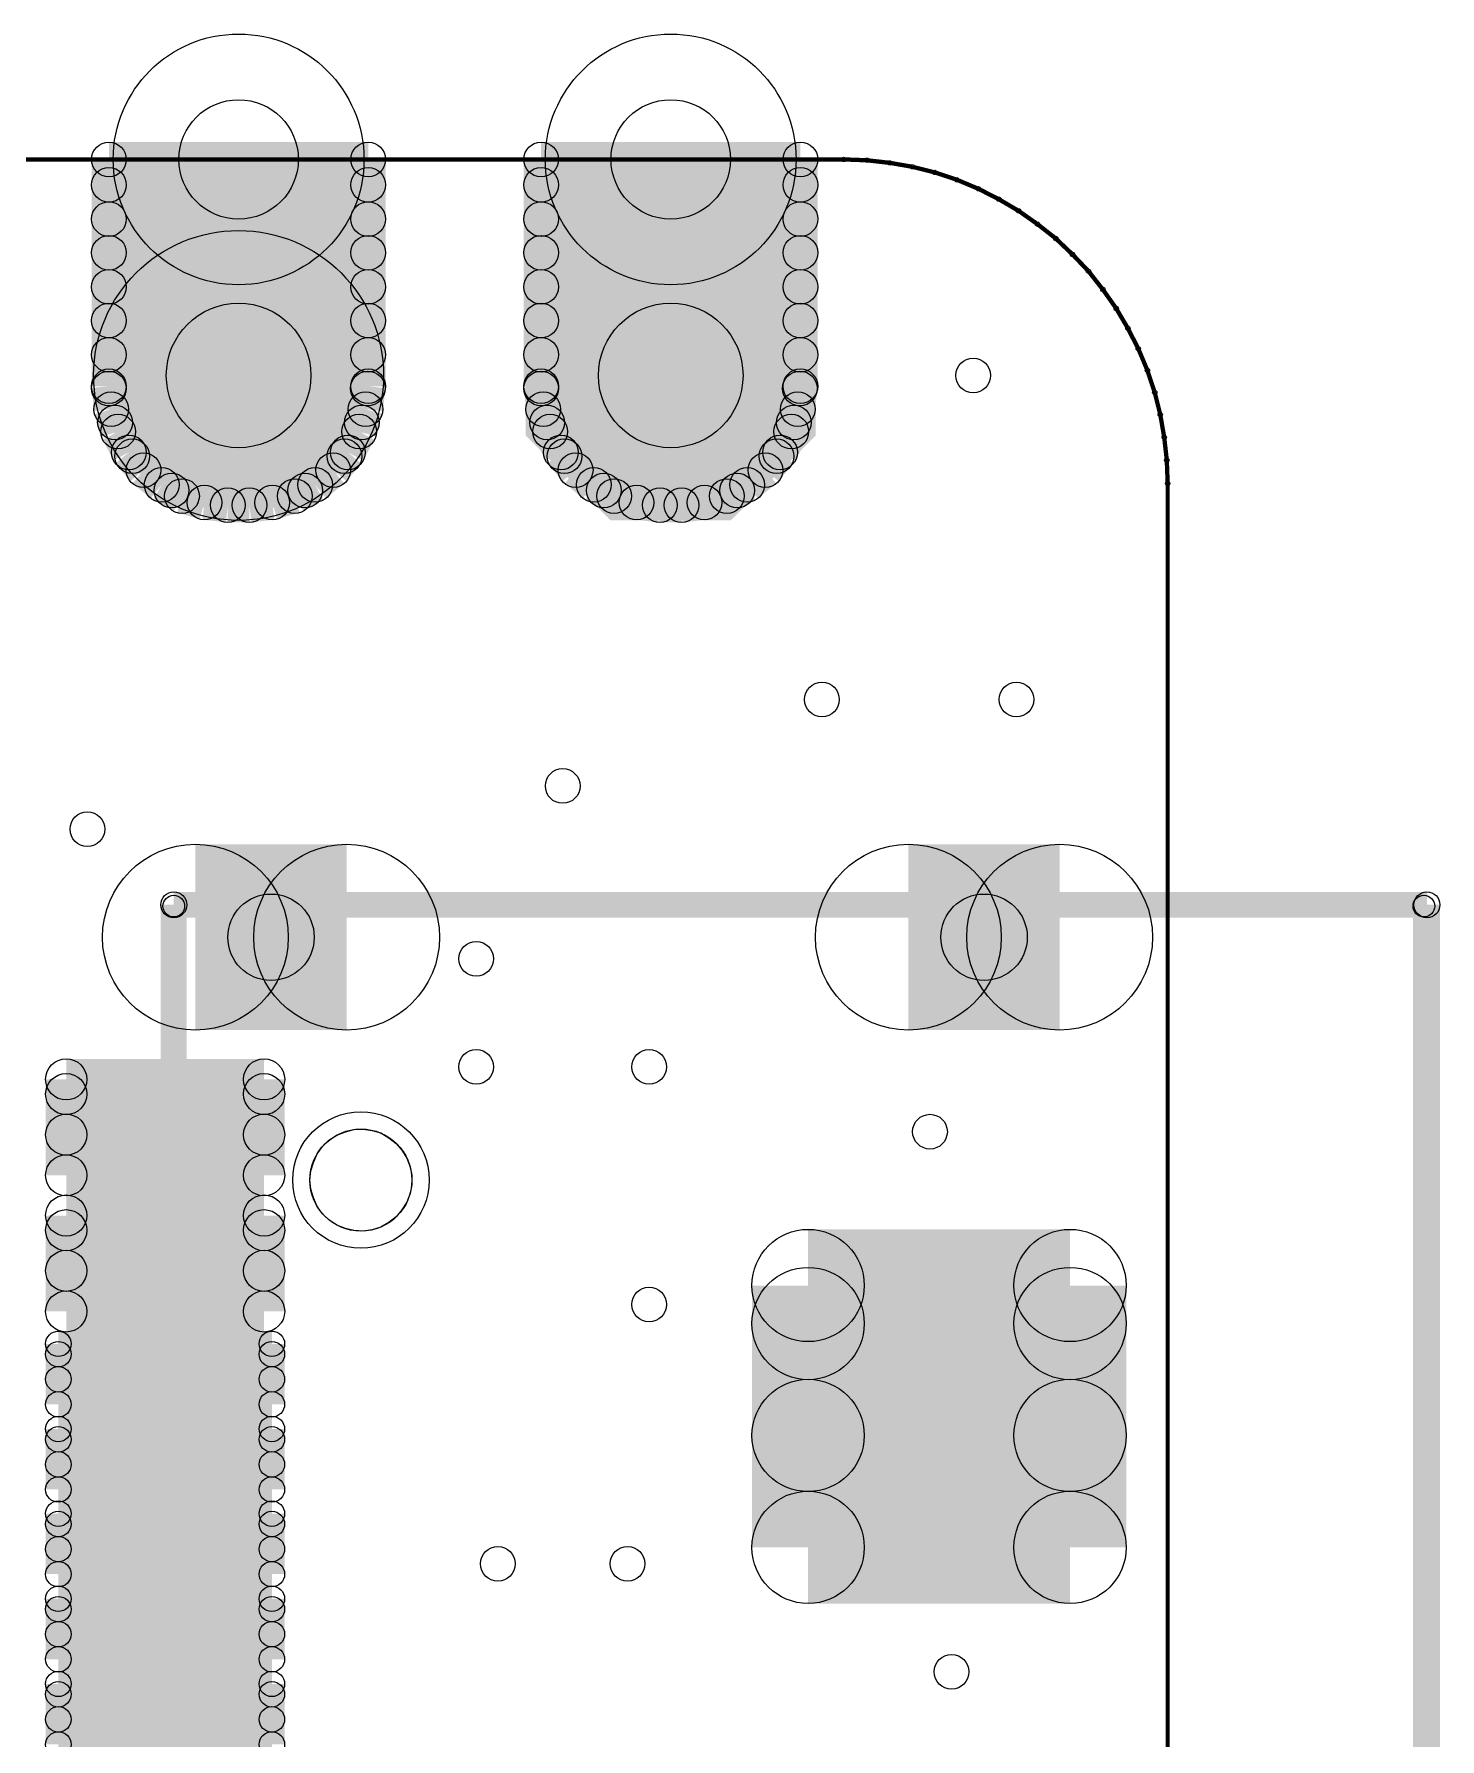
# Model space of a CAD drawing. Extents: x 0 to 123, y 0 to 26.
# Drawn here: x 17.13 to 25.39, y 12.71 to 22.73 of the extents above; entities that cross this region are included whole.
import ezdxf

# ---------------------------------------------------------------- set-up
doc = ezdxf.new("R2010")
doc.units = 0
doc.layers.get('0').update_dxf_attribs({"linetype": 'CONTINUOUS'})
for name, color, linetype in [('XIAOESP32C3_GTO', 3, 'CONTINUOUS'), ('XIAOESP32C3_GTS', 10, 'CONTINUOUS'), ('XIAOESP32C3_TXT', 14, 'CONTINUOUS')]:
    doc.layers.add(name, color=color, linetype=linetype)

# ---------------------------------------------------------------- blocks, each defined once
blk = doc.blocks.new('ROUND_1')
blk.add_circle((0, 0), 0.0127)
blk = doc.blocks.new('ROUND_12')
blk.add_circle((0, 0), 0.0762)
blk = doc.blocks.new('ROUND_14')
blk.add_circle((0, 0), 0.0635)
blk = doc.blocks.new('ROUND_3')
blk.add_circle((0, 0), 0)
blk = doc.blocks.new('ROUND_18')
blk.add_circle((0, 0), 0.401)
blk = doc.blocks.new('CUSTOM_65')
for points in [[(-0.852168, 0.35298), (-0.35298, 0.852168), (0.852168, 0.35298), (0.35298, 0.852168)], [(-0.852168, -0.35298), (-0.852168, 0.35298), (0.852168, -0.35298), (0.852168, 0.35298)], [(-0.35298, -0.852168), (-0.852168, -0.35298), (0.35298, -0.852168), (0.852168, -0.35298)]]:
    blk.add_solid(points)
blk = doc.blocks.new('ROUND_22')
blk.add_circle((0, 0), 0.852)
blk = doc.blocks.new('ROUND_23')
blk.add_circle((0, 0), 0.737)
blk = doc.blocks.new('ROUND_54')
blk.add_circle((0, 0), 0.121)
blk = doc.blocks.new('ROUND_55')
blk.add_circle((0, 0), 0.0749)
blk = doc.blocks.new('ROUND_19')
blk.add_circle((0, 0), 0.546)
blk = doc.blocks.new('ROUND_56')
blk.add_circle((0, 0), 0.33)
blk = doc.blocks.new('ROUND_24')
blk.add_circle((0, 0), 0.102)
blk = doc.blocks.new('ROUND_5')
blk.add_circle((0, 0), 0.254)
blk = doc.blocks.new('ROUND_31')
blk.add_circle((0, 0), 0.3)
blk = doc.blocks.new('ROUND_69')
blk.add_circle((0, 0), 0.351)
blk = doc.blocks.new('ROUND_70')
blk.add_circle((0, 0), 0.425)

msp = doc.modelspace()

# ---------------------------------------------------------------- linework, layer by layer
at = {"layer": 'XIAOESP32C3_GTO'}
for points, const_width in [([(21.88718, 21.99386), (4.74218, 21.99386)], 0.0254), ([(22.02434, 21.98878), (21.88718, 21.99386)], 0.0254), ([(22.15896, 21.97354), (22.02434, 21.98878)], 0.0254), ([(22.29104, 21.95068), (22.15896, 21.97354)], 0.0254), ([(22.42312, 21.91766), (22.29104, 21.95068)], 0.0254), ([(22.55266, 21.87448), (22.42312, 21.91766)], 0.0254), ([(22.67966, 21.82114), (22.55266, 21.87448)], 0.0254), ([(22.79904, 21.76018), (22.67966, 21.82114)], 0.0254), ([(22.91588, 21.6916), (22.79904, 21.76018)], 0.0254), ([(23.02764, 21.61286), (22.91588, 21.6916)], 0.0254), ([(23.13432, 21.52904), (23.02764, 21.61286)], 0.0254), ([(23.23338, 21.43506), (23.13432, 21.52904)], 0.0254), ([(23.32736, 21.336), (23.23338, 21.43506)], 0.0254), ([(23.41118, 21.22932), (23.32736, 21.336)], 0.0254), ([(23.48992, 21.11756), (23.41118, 21.22932)], 0.0254), ([(23.5585, 21.00072), (23.48992, 21.11756)], 0.0254), ([(23.61946, 20.88134), (23.5585, 21.00072)], 0.0254), ([(23.6728, 20.75434), (23.61946, 20.88134)], 0.0254), ([(23.71598, 20.6248), (23.6728, 20.75434)], 0.0254), ([(23.749, 20.49272), (23.71598, 20.6248)], 0.0254), ([(23.77186, 20.36064), (23.749, 20.49272)], 0.0254), ([(23.7871, 20.22602), (23.77186, 20.36064)], 0.0254), ([(23.79218, 20.08886), (23.7871, 20.22602)], 0.0254), ([(23.79218, 6.11886), (23.79218, 20.08886)], 0.0254), ([(17.95018, 17.61236), (17.95018, 8.59536)], 0.1524), ([(25.31618, 17.61236), (17.95018, 17.61236)], 0.1524), ([(17.95018, 17.60474), (25.2984, 17.60474)], 0.127), ([(17.95018, 8.60552), (17.95018, 17.60474)], 0.127), ([(25.2984, 17.60474), (25.2984, 8.60552)], 0.127), ([(25.31618, 8.59536), (25.31618, 17.61236)], 0.1524)]:
    msp.add_lwpolyline(points, dxfattribs=dict(at, const_width=const_width))
for points in [[(18.86204, 16.22806), (18.90776, 16.25854)], [(18.90776, 16.25854), (18.95856, 16.27886)], [(18.95856, 16.27886), (19.00936, 16.29156)], [(19.00936, 16.29156), (19.0627, 16.2941)], [(19.0627, 16.2941), (19.11604, 16.28648)], [(19.11604, 16.28648), (19.16684, 16.27124)], [(19.16684, 16.27124), (19.2151, 16.2433)], [(19.2151, 16.2433), (19.25828, 16.21028)], [(18.7706, 16.09852), (18.79346, 16.14932)], [(18.79346, 16.14932), (18.82394, 16.1925)], [(18.82394, 16.1925), (18.86204, 16.22806)], [(19.25828, 16.21028), (19.2913, 16.16964)], [(19.2913, 16.16964), (19.31924, 16.12392)], [(18.75028, 15.99438), (18.75536, 16.04772)], [(18.75536, 16.04772), (18.7706, 16.09852)], [(19.31924, 16.12392), (19.33956, 16.07312)], [(19.33956, 16.07312), (19.34972, 16.02232)], [(18.75536, 15.94104), (18.75028, 15.99438)], [(18.7706, 15.89024), (18.75536, 15.94104)], [(19.34972, 15.96644), (19.33956, 15.91564)], [(19.34972, 16.02232), (19.34972, 15.96644)], [(18.79346, 15.83944), (18.7706, 15.89024)], [(18.82394, 15.79626), (18.79346, 15.83944)], [(19.31924, 15.86484), (19.2913, 15.81912)], [(19.33956, 15.91564), (19.31924, 15.86484)], [(18.86204, 15.7607), (18.82394, 15.79626)], [(18.90776, 15.73022), (18.86204, 15.7607)], [(19.2151, 15.74546), (19.16684, 15.71752)], [(19.25828, 15.77848), (19.2151, 15.74546)], [(19.2913, 15.81912), (19.25828, 15.77848)], [(18.95856, 15.7099), (18.90776, 15.73022)], [(19.00936, 15.6972), (18.95856, 15.7099)], [(19.0627, 15.69466), (19.00936, 15.6972)], [(19.11604, 15.70228), (19.0627, 15.69466)], [(19.16684, 15.71752), (19.11604, 15.70228)]]:
    msp.add_lwpolyline(points, dxfattribs=at)
at = {"layer": 'XIAOESP32C3_GTS'}
for points, const_width in [([(17.56918, 20.66036), (17.56918, 21.99386)], 0.2032), ([(17.56918, 21.99386), (19.09318, 21.99386)], 0.2032), ([(19.09318, 21.99386), (19.09318, 20.66036)], 0.2032), ([(21.63318, 21.99386), (20.10918, 21.99386)], 0.2032), ([(20.10918, 21.99386), (20.10918, 20.66036)], 0.2032), ([(21.63318, 20.66036), (21.63318, 21.99386)], 0.2032), ([(21.88718, 21.99386), (4.74218, 21.99386)], 0.0254), ([(22.02434, 21.98878), (21.88718, 21.99386)], 0.0254), ([(22.15896, 21.97354), (22.02434, 21.98878)], 0.0254), ([(22.29104, 21.95068), (22.15896, 21.97354)], 0.0254), ([(22.42312, 21.91766), (22.29104, 21.95068)], 0.0254), ([(17.56918, 21.844), (19.09318, 21.844)], 0.2032), ([(20.10918, 21.844), (21.63318, 21.844)], 0.2032), ([(22.55266, 21.87448), (22.42312, 21.91766)], 0.0254), ([(22.67966, 21.82114), (22.55266, 21.87448)], 0.0254), ([(22.79904, 21.76018), (22.67966, 21.82114)], 0.0254), ([(22.91588, 21.6916), (22.79904, 21.76018)], 0.0254), ([(19.09318, 21.64334), (17.56918, 21.64334)], 0.2032), ([(21.63318, 21.64334), (20.10918, 21.64334)], 0.2032), ([(23.02764, 21.61286), (22.91588, 21.6916)], 0.0254), ([(17.56918, 21.44522), (19.09318, 21.44522)], 0.2032), ([(20.10918, 21.44522), (21.63318, 21.44522)], 0.2032), ([(23.13432, 21.52904), (23.02764, 21.61286)], 0.0254), ([(23.23338, 21.43506), (23.13432, 21.52904)], 0.0254), ([(23.32736, 21.336), (23.23338, 21.43506)], 0.0254), ([(19.09318, 21.24456), (17.56918, 21.24456)], 0.2032), ([(21.63318, 21.24456), (20.10918, 21.24456)], 0.2032), ([(23.41118, 21.22932), (23.32736, 21.336)], 0.0254), ([(17.56918, 21.04644), (19.09318, 21.04644)], 0.2032), ([(20.10918, 21.04644), (21.63318, 21.04644)], 0.2032), ([(23.48992, 21.11756), (23.41118, 21.22932)], 0.0254), ([(23.5585, 21.00072), (23.48992, 21.11756)], 0.0254), ([(19.09318, 20.84578), (17.56918, 20.84578)], 0.2032), ([(21.63318, 20.84578), (20.10918, 20.84578)], 0.2032), ([(23.61946, 20.88134), (23.5585, 21.00072)], 0.0254), ([(23.6728, 20.75434), (23.61946, 20.88134)], 0.0254), ([(17.58188, 20.52574), (17.56918, 20.66036)], 0.2032), ([(17.56918, 20.64766), (19.09064, 20.64766)], 0.2032), ([(19.09318, 20.66036), (19.07794, 20.52574)], 0.2032), ([(20.10918, 20.66036), (20.12188, 20.52574)], 0.2032), ([(20.10918, 20.64766), (21.63064, 20.64766)], 0.2032), ([(21.61794, 20.52574), (21.63318, 20.66036)], 0.2032), ([(23.71598, 20.6248), (23.6728, 20.75434)], 0.0254), ([(17.62252, 20.39366), (17.58188, 20.52574)], 0.2032), ([(19.05508, 20.447), (17.60474, 20.447)], 0.2032), ([(19.07794, 20.52574), (19.03984, 20.39366)], 0.2032), ([(20.12188, 20.52574), (20.16252, 20.39366)], 0.2032), ([(21.59508, 20.447), (20.14474, 20.447)], 0.2032), ([(21.57984, 20.39366), (21.61794, 20.52574)], 0.2032), ([(23.749, 20.49272), (23.71598, 20.6248)], 0.0254), ([(17.68602, 20.27174), (17.62252, 20.39366)], 0.2032), ([(19.03984, 20.39366), (18.9738, 20.27174)], 0.2032), ([(20.16252, 20.39366), (20.22602, 20.27174)], 0.2032), ([(21.5138, 20.27174), (21.57984, 20.39366)], 0.2032), ([(23.77186, 20.36064), (23.749, 20.49272)], 0.0254), ([(17.77238, 20.1676), (17.68602, 20.27174)], 0.2032), ([(17.70634, 20.24888), (18.95348, 20.24888)], 0.2032), ([(18.9738, 20.27174), (18.88744, 20.1676)], 0.2032), ([(20.22602, 20.27174), (20.31238, 20.1676)], 0.2032), ([(20.24634, 20.24888), (21.49348, 20.24888)], 0.2032), ([(21.42744, 20.1676), (21.5138, 20.27174)], 0.2032), ([(23.7871, 20.22602), (23.77186, 20.36064)], 0.0254), ([(17.87906, 20.08124), (17.77238, 20.1676)], 0.2032), ([(18.88744, 20.1676), (18.78076, 20.08124)], 0.2032), ([(20.31238, 20.1676), (20.41906, 20.08124)], 0.2032), ([(21.32076, 20.08124), (21.42744, 20.1676)], 0.2032), ([(17.99844, 20.0152), (17.87906, 20.08124)], 0.2032), ([(18.72234, 20.04822), (17.93748, 20.04822)], 0.2032), ([(18.78076, 20.08124), (18.66138, 20.0152)], 0.2032), ([(20.41906, 20.08124), (20.53844, 20.0152)], 0.2032), ([(21.26234, 20.04822), (20.47748, 20.04822)], 0.2032), ([(21.20138, 20.0152), (21.32076, 20.08124)], 0.2032), ([(23.79218, 20.08886), (23.7871, 20.22602)], 0.0254), ([(18.13052, 19.9771), (17.99844, 20.0152)], 0.2032), ([(18.26768, 19.96186), (18.13052, 19.9771)], 0.2032), ([(18.39468, 19.96186), (18.26768, 19.96186)], 0.2032), ([(18.5293, 19.9771), (18.39468, 19.96186)], 0.2032), ([(18.66138, 20.0152), (18.5293, 19.9771)], 0.2032), ([(20.53844, 20.0152), (20.67052, 19.9771)], 0.2032), ([(20.67052, 19.9771), (20.80768, 19.96186)], 0.2032), ([(20.80768, 19.96186), (20.93468, 19.96186)], 0.2032), ([(20.93468, 19.96186), (21.0693, 19.9771)], 0.2032), ([(21.0693, 19.9771), (21.20138, 20.0152)], 0.2032), ([(23.79218, 6.11886), (23.79218, 20.08886)], 0.0254), ([(18.96618, 17.42186), (18.07718, 17.42186)], 1.0922), ([(23.15718, 17.42186), (22.26818, 17.42186)], 1.0922), ([(17.31772, 16.5862), (18.48104, 16.5862)], 0.2413), ([(17.31772, 16.02232), (17.31772, 16.5862)], 0.2413), ([(18.48104, 16.5862), (18.48104, 16.02232)], 0.2413), ([(18.48104, 16.49984), (17.31772, 16.49984)], 0.2413), ([(17.31772, 16.26108), (18.48104, 16.26108)], 0.2413), ([(18.48104, 16.02232), (17.31772, 16.02232)], 0.2413), ([(17.31772, 15.7861), (18.48104, 15.7861)], 0.2413), ([(17.31772, 15.22222), (17.31772, 15.7861)], 0.2413), ([(18.48104, 15.7861), (18.48104, 15.22222)], 0.2413), ([(18.48104, 15.69974), (17.31772, 15.69974)], 0.2413), ([(21.6789, 15.37462), (23.21814, 15.37462)], 0.6604), ([(21.6789, 13.83538), (21.6789, 15.37462)], 0.6604), ([(23.21814, 15.37462), (23.21814, 13.83538)], 0.6604), ([(17.31772, 15.46098), (18.48104, 15.46098)], 0.2413), ([(23.21814, 15.1511), (21.6789, 15.1511)], 0.6604), ([(18.48104, 15.22222), (17.31772, 15.22222)], 0.2413), ([(17.272, 15.03172), (18.52676, 15.03172)], 0.14986), ([(17.272, 14.67612), (17.272, 15.03172)], 0.14986), ([(18.52676, 14.97076), (17.272, 14.97076)], 0.14986), ([(18.52676, 15.03172), (18.52676, 14.67612)], 0.14986), ([(17.272, 14.82344), (18.52676, 14.82344)], 0.14986), ([(18.52676, 14.67612), (17.272, 14.67612)], 0.14986), ([(21.6789, 14.49324), (23.21814, 14.49324)], 0.6604), ([(17.272, 14.53134), (18.52676, 14.53134)], 0.14986), ([(17.272, 14.17574), (17.272, 14.53134)], 0.14986), ([(18.52676, 14.47038), (17.272, 14.47038)], 0.14986), ([(18.52676, 14.53134), (18.52676, 14.17574)], 0.14986), ([(17.272, 14.32306), (18.52676, 14.32306)], 0.14986), ([(18.52676, 14.17574), (17.272, 14.17574)], 0.14986), ([(23.21814, 13.83538), (21.6789, 13.83538)], 0.6604), ([(17.272, 14.0335), (18.52676, 14.0335)], 0.14986), ([(17.272, 13.6779), (17.272, 14.0335)], 0.14986), ([(18.52676, 13.97254), (17.272, 13.97254)], 0.14986), ([(18.52676, 14.0335), (18.52676, 13.6779)], 0.14986), ([(17.272, 13.82522), (18.52676, 13.82522)], 0.14986), ([(18.52676, 13.6779), (17.272, 13.6779)], 0.14986), ([(17.272, 13.53312), (18.52676, 13.53312)], 0.14986), ([(17.272, 13.17752), (17.272, 13.53312)], 0.14986), ([(18.52676, 13.47216), (17.272, 13.47216)], 0.14986), ([(18.52676, 13.53312), (18.52676, 13.17752)], 0.14986), ([(17.272, 13.32484), (18.52676, 13.32484)], 0.14986), ([(18.52676, 13.17752), (17.272, 13.17752)], 0.14986), ([(17.272, 13.03274), (18.52676, 13.03274)], 0.14986), ([(17.272, 12.67714), (17.272, 13.03274)], 0.14986), ([(18.52676, 12.97178), (17.272, 12.97178)], 0.14986), ([(18.52676, 13.03274), (18.52676, 12.67714)], 0.14986), ([(17.272, 12.82446), (18.52676, 12.82446)], 0.14986), ([(18.52676, 12.67714), (17.272, 12.67714)], 0.14986)]:
    msp.add_lwpolyline(points, dxfattribs=dict(at, const_width=const_width))
for points in [[(18.86204, 16.22806), (18.90776, 16.25854)], [(18.90776, 16.25854), (18.95856, 16.27886)], [(18.95856, 16.27886), (19.00936, 16.29156)], [(19.00936, 16.29156), (19.0627, 16.2941)], [(19.0627, 16.2941), (19.11604, 16.28648)], [(19.11604, 16.28648), (19.16684, 16.27124)], [(19.16684, 16.27124), (19.2151, 16.2433)], [(19.2151, 16.2433), (19.25828, 16.21028)], [(18.7706, 16.09852), (18.79346, 16.14932)], [(18.79346, 16.14932), (18.82394, 16.1925)], [(18.82394, 16.1925), (18.86204, 16.22806)], [(19.25828, 16.21028), (19.2913, 16.16964)], [(19.2913, 16.16964), (19.31924, 16.12392)], [(18.75028, 15.99438), (18.75536, 16.04772)], [(18.75536, 16.04772), (18.7706, 16.09852)], [(19.31924, 16.12392), (19.33956, 16.07312)], [(19.33956, 16.07312), (19.34972, 16.02232)], [(18.75536, 15.94104), (18.75028, 15.99438)], [(18.7706, 15.89024), (18.75536, 15.94104)], [(19.34972, 15.96644), (19.33956, 15.91564)], [(19.34972, 16.02232), (19.34972, 15.96644)], [(18.79346, 15.83944), (18.7706, 15.89024)], [(18.82394, 15.79626), (18.79346, 15.83944)], [(19.31924, 15.86484), (19.2913, 15.81912)], [(19.33956, 15.91564), (19.31924, 15.86484)], [(18.86204, 15.7607), (18.82394, 15.79626)], [(18.90776, 15.73022), (18.86204, 15.7607)], [(19.2151, 15.74546), (19.16684, 15.71752)], [(19.25828, 15.77848), (19.2151, 15.74546)], [(19.2913, 15.81912), (19.25828, 15.77848)], [(18.95856, 15.7099), (18.90776, 15.73022)], [(19.00936, 15.6972), (18.95856, 15.7099)], [(19.0627, 15.69466), (19.00936, 15.6972)], [(19.11604, 15.70228), (19.0627, 15.69466)], [(19.16684, 15.71752), (19.11604, 15.70228)]]:
    msp.add_lwpolyline(points, dxfattribs=at)

# ---------------------------------------------------------------- block references
at = {"layer": 'XIAOESP32C3_GTO'}
for name, p in [('ROUND_1', (21.88718, 21.99386)), ('ROUND_1', (22.02434, 21.98878)), ('ROUND_1', (22.15896, 21.97354)), ('ROUND_1', (22.29104, 21.95068)), ('ROUND_1', (22.42312, 21.91766)), ('ROUND_1', (22.55266, 21.87448)), ('ROUND_1', (22.67966, 21.82114)), ('ROUND_1', (22.79904, 21.76018)), ('ROUND_1', (22.91588, 21.6916)), ('ROUND_1', (23.02764, 21.61286)), ('ROUND_1', (23.13432, 21.52904)), ('ROUND_1', (23.23338, 21.43506)), ('ROUND_1', (23.32736, 21.336)), ('ROUND_1', (23.41118, 21.22932)), ('ROUND_1', (23.48992, 21.11756)), ('ROUND_1', (23.5585, 21.00072)), ('ROUND_1', (23.61946, 20.88134)), ('ROUND_1', (23.6728, 20.75434)), ('ROUND_1', (23.71598, 20.6248)), ('ROUND_1', (23.749, 20.49272)), ('ROUND_1', (23.77186, 20.36064)), ('ROUND_1', (23.7871, 20.22602)), ('ROUND_1', (23.79218, 20.08886)), ('ROUND_12', (17.95018, 17.61236)), ('ROUND_12', (17.95018, 17.61236)), ('ROUND_14', (17.95018, 17.60474)), ('ROUND_14', (17.95018, 17.60474)), ('ROUND_14', (25.2984, 17.60474)), ('ROUND_12', (25.31618, 17.61236)), ('ROUND_3', (19.0627, 16.2941)), ('ROUND_3', (19.00936, 16.29156)), ('ROUND_3', (19.11604, 16.28648)), ('ROUND_3', (18.95856, 16.27886)), ('ROUND_3', (19.16684, 16.27124)), ('ROUND_3', (18.90776, 16.25854)), ('ROUND_3', (19.2151, 16.2433)), ('ROUND_3', (18.86204, 16.22806)), ('ROUND_3', (19.25828, 16.21028)), ('ROUND_3', (18.82394, 16.1925)), ('ROUND_3', (19.2913, 16.16964)), ('ROUND_3', (18.79346, 16.14932)), ('ROUND_3', (19.31924, 16.12392)), ('ROUND_3', (18.7706, 16.09852)), ('ROUND_3', (19.33956, 16.07312)), ('ROUND_3', (18.75536, 16.04772)), ('ROUND_3', (19.34972, 16.02232)), ('ROUND_3', (18.75028, 15.99438)), ('ROUND_3', (18.75028, 15.99438)), ('ROUND_3', (19.34972, 15.96644)), ('ROUND_3', (18.75536, 15.94104)), ('ROUND_3', (19.33956, 15.91564)), ('ROUND_3', (18.7706, 15.89024)), ('ROUND_3', (19.31924, 15.86484)), ('ROUND_3', (18.79346, 15.83944)), ('ROUND_3', (19.2913, 15.81912)), ('ROUND_3', (18.82394, 15.79626)), ('ROUND_3', (19.25828, 15.77848)), ('ROUND_3', (18.86204, 15.7607)), ('ROUND_3', (19.2151, 15.74546)), ('ROUND_3', (18.90776, 15.73022)), ('ROUND_3', (19.16684, 15.71752)), ('ROUND_3', (18.95856, 15.7099)), ('ROUND_3', (19.11604, 15.70228)), ('ROUND_3', (19.00936, 15.6972)), ('ROUND_3', (19.0627, 15.69466))]:
    msp.add_blockref(name, p, dxfattribs=at)
at = {"layer": 'XIAOESP32C3_GTS'}
for name, p in [('ROUND_23', (18.33118, 21.99386)), ('ROUND_23', (20.87118, 21.99386)), ('ROUND_24', (17.56918, 21.99386)), ('ROUND_24', (19.09318, 21.99386)), ('ROUND_24', (20.10918, 21.99386)), ('ROUND_24', (21.63318, 21.99386)), ('ROUND_24', (21.63318, 21.99386)), ('ROUND_1', (21.88718, 21.99386)), ('ROUND_1', (22.02434, 21.98878)), ('ROUND_1', (22.15896, 21.97354)), ('ROUND_1', (22.29104, 21.95068)), ('ROUND_24', (17.56918, 21.844)), ('ROUND_24', (19.09318, 21.844)), ('ROUND_24', (20.10918, 21.844)), ('ROUND_24', (21.63318, 21.844)), ('ROUND_1', (22.42312, 21.91766)), ('ROUND_1', (22.55266, 21.87448)), ('ROUND_1', (22.67966, 21.82114)), ('ROUND_1', (22.79904, 21.76018)), ('ROUND_24', (17.56918, 21.64334)), ('ROUND_24', (19.09318, 21.64334)), ('ROUND_24', (20.10918, 21.64334)), ('ROUND_24', (21.63318, 21.64334)), ('ROUND_1', (22.91588, 21.6916)), ('ROUND_24', (17.56918, 21.44522)), ('ROUND_22', (18.33118, 20.72386)), ('ROUND_24', (19.09318, 21.44522)), ('ROUND_24', (20.10918, 21.44522)), ('CUSTOM_65', (20.87118, 20.72386)), ('ROUND_24', (21.63318, 21.44522)), ('ROUND_1', (23.02764, 21.61286)), ('ROUND_1', (23.13432, 21.52904)), ('ROUND_1', (23.23338, 21.43506)), ('ROUND_24', (17.56918, 21.24456)), ('ROUND_24', (19.09318, 21.24456)), ('ROUND_24', (20.10918, 21.24456)), ('ROUND_24', (21.63318, 21.24456)), ('ROUND_1', (23.32736, 21.336)), ('ROUND_24', (17.56918, 21.04644)), ('ROUND_24', (19.09318, 21.04644)), ('ROUND_24', (20.10918, 21.04644)), ('ROUND_24', (21.63318, 21.04644)), ('ROUND_1', (23.41118, 21.22932)), ('ROUND_1', (23.48992, 21.11756)), ('ROUND_24', (17.56918, 20.84578)), ('ROUND_24', (19.09318, 20.84578)), ('ROUND_24', (20.10918, 20.84578)), ('ROUND_24', (21.63318, 20.84578)), ('ROUND_1', (23.5585, 21.00072)), ('ROUND_1', (23.61946, 20.88134)), ('ROUND_24', (17.56918, 20.66036)), ('ROUND_24', (17.56918, 20.64766)), ('ROUND_24', (19.09064, 20.64766)), ('ROUND_24', (19.09318, 20.66036)), ('ROUND_24', (20.10918, 20.66036)), ('ROUND_24', (20.10918, 20.64766)), ('ROUND_24', (21.63064, 20.64766)), ('ROUND_24', (21.63318, 20.66036)), ('ROUND_1', (23.6728, 20.75434)), ('ROUND_24', (17.58188, 20.52574)), ('ROUND_24', (17.60474, 20.447)), ('ROUND_24', (19.05508, 20.447)), ('ROUND_24', (19.07794, 20.52574)), ('ROUND_24', (20.12188, 20.52574)), ('ROUND_24', (20.14474, 20.447)), ('ROUND_24', (21.59508, 20.447)), ('ROUND_24', (21.61794, 20.52574)), ('ROUND_1', (23.71598, 20.6248)), ('ROUND_24', (17.62252, 20.39366)), ('ROUND_24', (19.03984, 20.39366)), ('ROUND_24', (20.16252, 20.39366)), ('ROUND_24', (21.57984, 20.39366)), ('ROUND_1', (23.749, 20.49272)), ('ROUND_24', (17.68602, 20.27174)), ('ROUND_24', (17.70634, 20.24888)), ('ROUND_24', (18.95348, 20.24888)), ('ROUND_24', (18.9738, 20.27174)), ('ROUND_24', (20.22602, 20.27174)), ('ROUND_24', (20.24634, 20.24888)), ('ROUND_24', (21.49348, 20.24888)), ('ROUND_24', (21.5138, 20.27174)), ('ROUND_1', (23.77186, 20.36064)), ('ROUND_24', (17.77238, 20.1676)), ('ROUND_24', (18.88744, 20.1676)), ('ROUND_24', (20.31238, 20.1676)), ('ROUND_24', (21.42744, 20.1676)), ('ROUND_24', (17.87906, 20.08124)), ('ROUND_24', (17.93748, 20.04822)), ('ROUND_24', (18.72234, 20.04822)), ('ROUND_24', (18.78076, 20.08124)), ('ROUND_24', (20.41906, 20.08124)), ('ROUND_24', (20.47748, 20.04822)), ('ROUND_24', (21.26234, 20.04822)), ('ROUND_24', (21.32076, 20.08124)), ('ROUND_1', (23.7871, 20.22602)), ('ROUND_24', (17.99844, 20.0152)), ('ROUND_24', (18.13052, 19.9771)), ('ROUND_24', (18.26768, 19.96186)), ('ROUND_24', (18.39468, 19.96186)), ('ROUND_24', (18.39468, 19.96186)), ('ROUND_24', (18.5293, 19.9771)), ('ROUND_24', (18.66138, 20.0152)), ('ROUND_24', (20.53844, 20.0152)), ('ROUND_24', (20.67052, 19.9771)), ('ROUND_24', (20.80768, 19.96186)), ('ROUND_24', (20.93468, 19.96186)), ('ROUND_24', (21.0693, 19.9771)), ('ROUND_24', (21.20138, 20.0152)), ('ROUND_1', (23.79218, 20.08886)), ('ROUND_19', (18.07718, 17.42186)), ('ROUND_19', (18.96618, 17.42186)), ('ROUND_19', (22.26818, 17.42186)), ('ROUND_19', (23.15718, 17.42186)), ('ROUND_54', (17.31772, 16.5862)), ('ROUND_54', (17.31772, 16.5862)), ('ROUND_54', (18.48104, 16.5862)), ('ROUND_54', (17.31772, 16.49984)), ('ROUND_54', (18.48104, 16.49984)), ('ROUND_54', (17.31772, 16.26108)), ('ROUND_54', (18.48104, 16.26108)), ('ROUND_18', (19.05, 15.99438)), ('ROUND_3', (19.0627, 16.2941)), ('ROUND_3', (19.00936, 16.29156)), ('ROUND_3', (19.11604, 16.28648)), ('ROUND_3', (18.95856, 16.27886)), ('ROUND_3', (19.16684, 16.27124)), ('ROUND_3', (18.90776, 16.25854)), ('ROUND_3', (19.2151, 16.2433)), ('ROUND_3', (18.86204, 16.22806)), ('ROUND_3', (19.25828, 16.21028)), ('ROUND_3', (18.82394, 16.1925)), ('ROUND_3', (19.2913, 16.16964)), ('ROUND_3', (18.79346, 16.14932)), ('ROUND_54', (17.31772, 16.02232)), ('ROUND_54', (18.48104, 16.02232)), ('ROUND_3', (19.31924, 16.12392)), ('ROUND_3', (18.7706, 16.09852)), ('ROUND_3', (19.33956, 16.07312)), ('ROUND_3', (18.75536, 16.04772)), ('ROUND_3', (19.34972, 16.02232)), ('ROUND_3', (18.75028, 15.99438)), ('ROUND_3', (18.75028, 15.99438)), ('ROUND_3', (19.34972, 15.96644)), ('ROUND_3', (18.75536, 15.94104)), ('ROUND_3', (19.33956, 15.91564)), ('ROUND_3', (18.7706, 15.89024)), ('ROUND_3', (19.31924, 15.86484)), ('ROUND_3', (18.79346, 15.83944)), ('ROUND_54', (17.31772, 15.7861)), ('ROUND_54', (17.31772, 15.7861)), ('ROUND_54', (18.48104, 15.7861)), ('ROUND_3', (19.2913, 15.81912)), ('ROUND_3', (18.82394, 15.79626)), ('ROUND_3', (19.25828, 15.77848)), ('ROUND_3', (18.86204, 15.7607)), ('ROUND_3', (19.2151, 15.74546)), ('ROUND_54', (17.31772, 15.69974)), ('ROUND_54', (18.48104, 15.69974)), ('ROUND_3', (18.90776, 15.73022)), ('ROUND_3', (19.16684, 15.71752)), ('ROUND_3', (18.95856, 15.7099)), ('ROUND_3', (19.11604, 15.70228)), ('ROUND_3', (19.00936, 15.6972)), ('ROUND_3', (19.0627, 15.69466)), ('ROUND_56', (21.6789, 15.37462)), ('ROUND_56', (21.6789, 15.37462)), ('ROUND_56', (23.21814, 15.37462)), ('ROUND_54', (17.31772, 15.46098)), ('ROUND_54', (18.48104, 15.46098)), ('ROUND_56', (21.6789, 15.1511)), ('ROUND_56', (23.21814, 15.1511)), ('ROUND_54', (17.31772, 15.22222)), ('ROUND_54', (18.48104, 15.22222)), ('ROUND_55', (17.272, 15.03172)), ('ROUND_55', (17.272, 15.03172)), ('ROUND_55', (17.272, 14.97076)), ('ROUND_55', (18.52676, 15.03172)), ('ROUND_55', (18.52676, 14.97076)), ('ROUND_55', (17.272, 14.82344)), ('ROUND_55', (18.52676, 14.82344)), ('ROUND_55', (17.272, 14.67612)), ('ROUND_55', (18.52676, 14.67612)), ('ROUND_56', (21.6789, 14.49324)), ('ROUND_56', (23.21814, 14.49324)), ('ROUND_55', (17.272, 14.53134)), ('ROUND_55', (17.272, 14.53134)), ('ROUND_55', (17.272, 14.47038)), ('ROUND_55', (18.52676, 14.53134)), ('ROUND_55', (18.52676, 14.47038)), ('ROUND_55', (17.272, 14.32306)), ('ROUND_55', (18.52676, 14.32306)), ('ROUND_55', (17.272, 14.17574)), ('ROUND_55', (18.52676, 14.17574)), ('ROUND_56', (21.6789, 13.83538)), ('ROUND_56', (23.21814, 13.83538)), ('ROUND_55', (17.272, 14.0335)), ('ROUND_55', (17.272, 14.0335)), ('ROUND_55', (17.272, 13.97254)), ('ROUND_55', (18.52676, 14.0335)), ('ROUND_55', (18.52676, 13.97254)), ('ROUND_55', (17.272, 13.82522)), ('ROUND_55', (18.52676, 13.82522)), ('ROUND_55', (17.272, 13.6779)), ('ROUND_55', (18.52676, 13.6779)), ('ROUND_55', (17.272, 13.53312)), ('ROUND_55', (17.272, 13.53312)), ('ROUND_55', (17.272, 13.47216)), ('ROUND_55', (18.52676, 13.53312)), ('ROUND_55', (18.52676, 13.47216)), ('ROUND_55', (17.272, 13.32484)), ('ROUND_55', (18.52676, 13.32484)), ('ROUND_55', (17.272, 13.17752)), ('ROUND_55', (18.52676, 13.17752)), ('ROUND_55', (17.272, 13.03274)), ('ROUND_55', (17.272, 13.03274)), ('ROUND_55', (17.272, 12.97178)), ('ROUND_55', (18.52676, 13.03274)), ('ROUND_55', (18.52676, 12.97178)), ('ROUND_55', (17.272, 12.82446)), ('ROUND_55', (18.52676, 12.82446)), ('ROUND_55', (17.272, 12.67714)), ('ROUND_55', (18.52676, 12.67714))]:
    msp.add_blockref(name, p, dxfattribs=at)
at = {"layer": 'XIAOESP32C3_TXT'}
for name, p in [('ROUND_69', (18.33118, 21.99386)), ('ROUND_69', (20.87118, 21.99386)), ('ROUND_70', (18.33118, 20.72386)), ('ROUND_70', (20.87118, 20.72386)), ('ROUND_24', (22.64918, 20.72386)), ('ROUND_24', (21.76018, 18.81886)), ('ROUND_24', (22.90318, 18.81886)), ('ROUND_24', (20.23618, 18.31086)), ('ROUND_24', (17.44218, 18.05686)), ('ROUND_5', (18.52168, 17.42186)), ('ROUND_5', (22.71268, 17.42186)), ('ROUND_24', (19.72818, 17.29486)), ('ROUND_24', (19.72818, 16.65986)), ('ROUND_24', (20.74418, 16.65986)), ('ROUND_24', (22.39518, 16.27886)), ('ROUND_31', (19.05, 15.99438)), ('ROUND_24', (20.74418, 15.26286)), ('ROUND_24', (19.85518, 13.73886)), ('ROUND_24', (20.61718, 13.73886)), ('ROUND_24', (22.52218, 13.10386))]:
    msp.add_blockref(name, p, dxfattribs=at)

doc.saveas('drawing.dxf')
